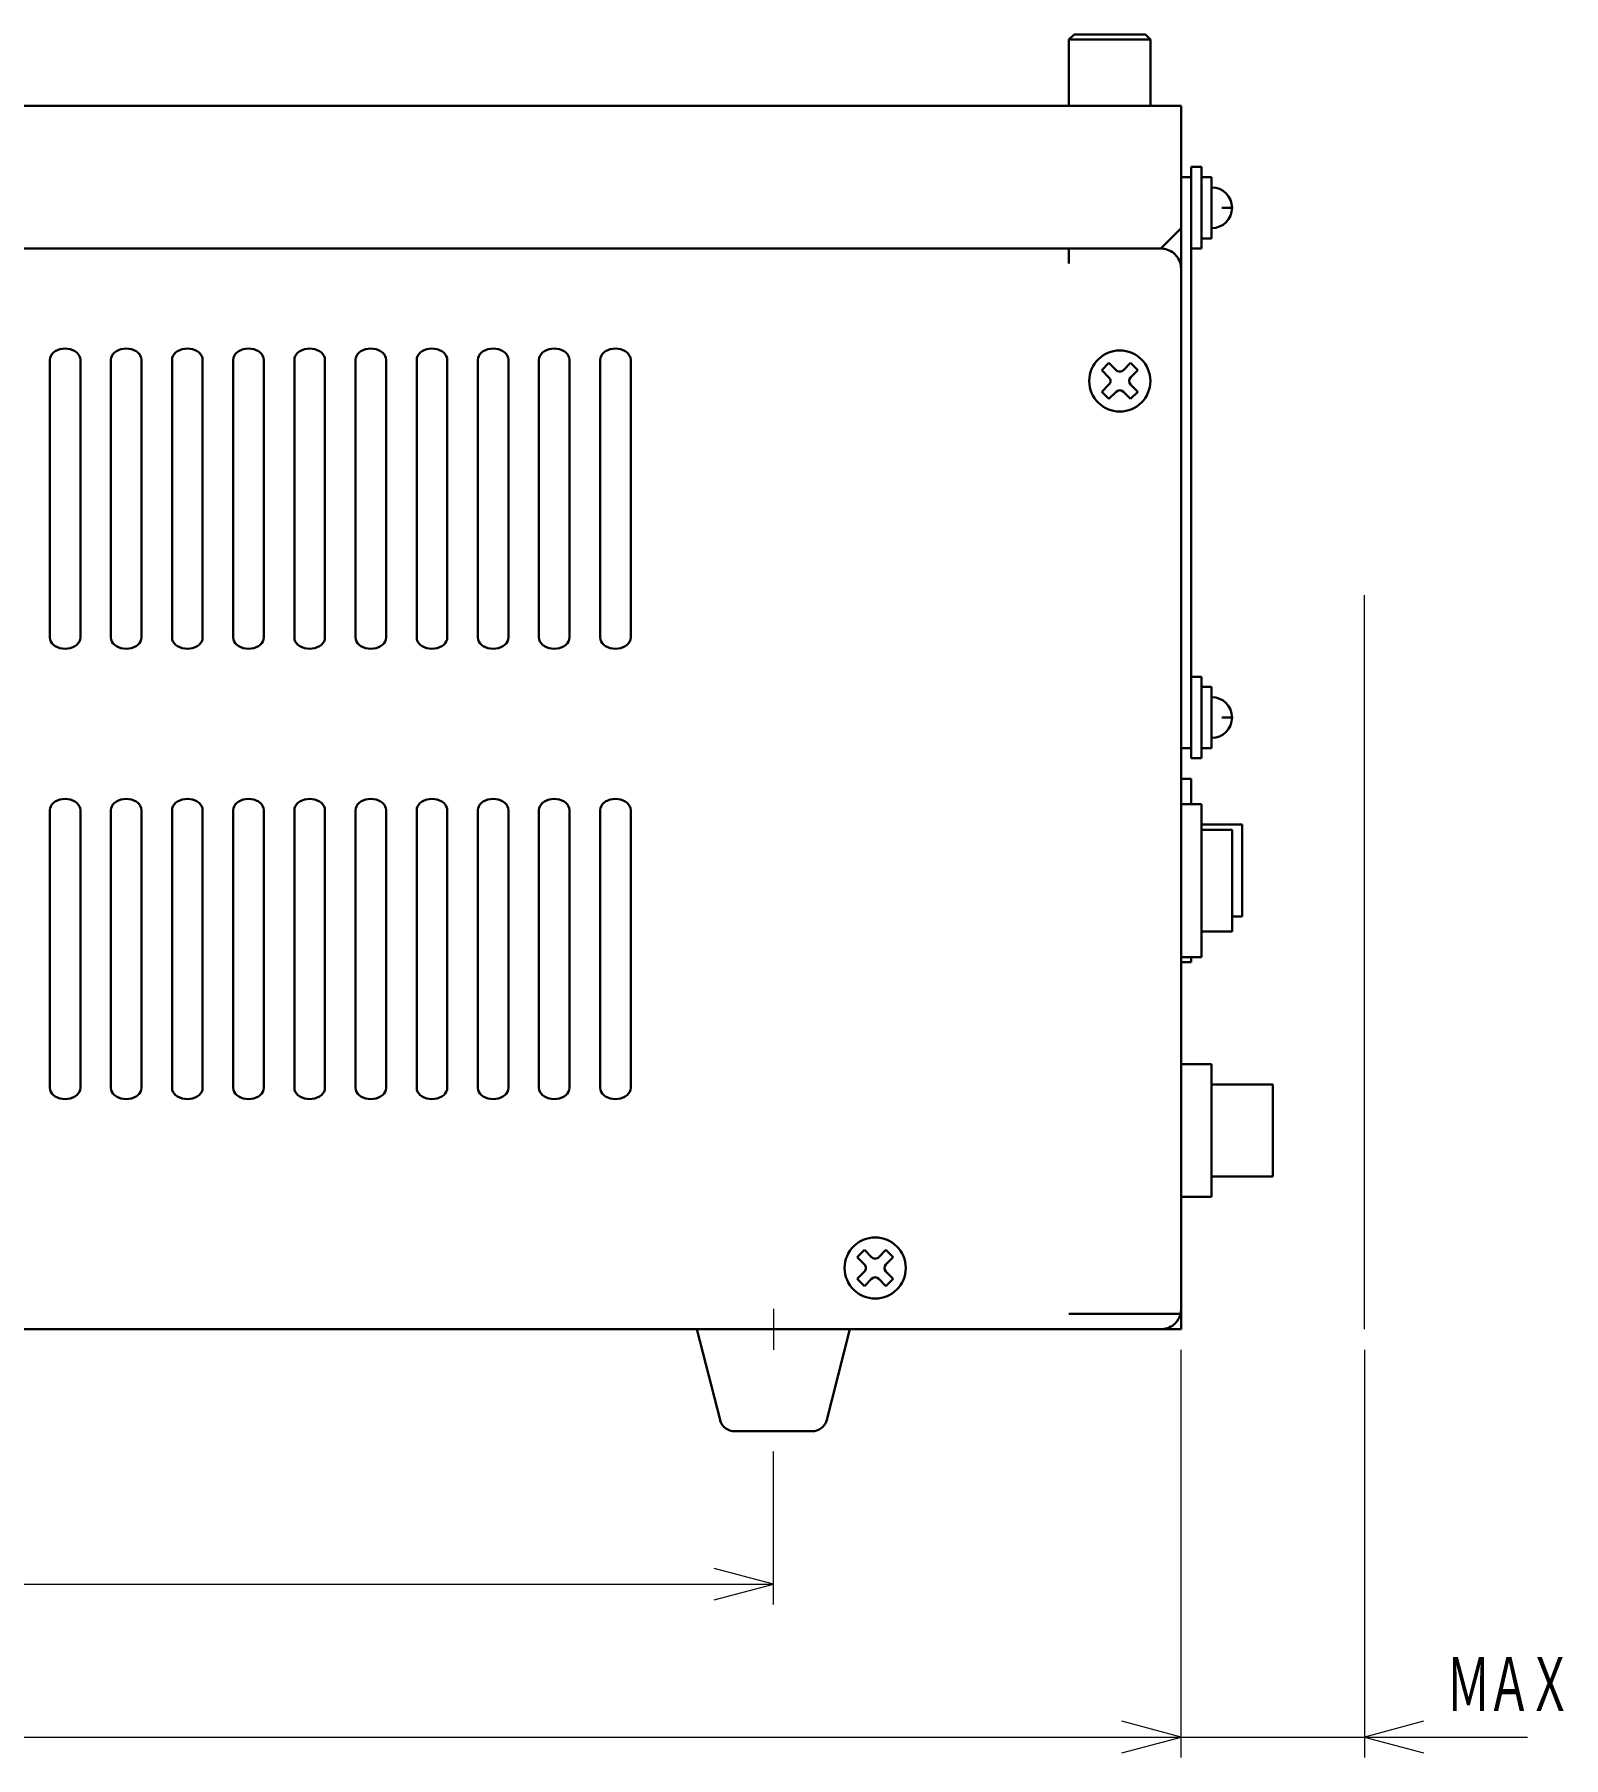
# Model space of a CAD drawing. Header units: millimetres. Extents: x 278 to 1021, y 252 to 691.
# Drawn here: x 687.3 to 837.3, y 263.3 to 432.3 of the extents above; entities that cross this region are included whole.
import ezdxf

# ---------------------------------------------------------------- set-up
doc = ezdxf.new("R2010")
doc.units = ezdxf.units.MM
doc.layers.get('0').update_dxf_attribs({"lineweight": 30})
doc.layers.add('寸法', color=7, linetype='Continuous', lineweight=15)
doc.styles.add('BIGFONT', font='txt.shx', dxfattribs={"bigfont": 'bigfont'})

# ---------------------------------------------------------------- blocks, each defined once
blk = doc.blocks.new('A$C08AF3280')
for p, q in [((501, 81.5), (501.5, 82)), ((501, 81.5), (509, 81.5)), ((501, 75), (501, 81.5)), ((501.5, 82), (508.5, 82)), ((508.5, 82), (509, 81.5)), ((509, 81.5), (509, 75)), ((262, 75), (512, 75)), ((512, 75), (512, -45)), ((512, 68), (513, 68)), ((512, 12), (512, 68)), ((513, 69), (514, 69)), ((513, 61), (513, 69)), ((513, 68), (513, 12)), ((514, 69), (514, 61)), ((514, 68), (515, 68)), ((514, 62), (514, 68)), ((515, 68), (515, 62)), ((516, 65), (517, 65)), ((510, 61), (512, 63)), ((264, 61), (510, 61)), ((264, 61), (510, 61)), ((501, 61), (501, 59.5278)), ((510.1743, 60.9925), (510, 61)), ((510.3473, 60.9702), (510.1743, 60.9925)), ((510.5176, 60.9332), (510.3473, 60.9702)), ((510.684, 60.8816), (510.5176, 60.9332)), ((510.8452, 60.8161), (510.684, 60.8816)), ((514, 61), (513, 61)), ((515, 62), (514, 62)), ((511, 60.7371), (510.8452, 60.8161)), ((511.1472, 60.645), (511, 60.7371)), ((511.2856, 60.5408), (511.1472, 60.645)), ((511.4142, 60.425), (511.2856, 60.5408)), ((511.5321, 60.2988), (511.4142, 60.425)), ((511.6383, 60.163), (511.5321, 60.2988)), ((511.7321, 60.0185), (511.6383, 60.163)), ((511.8126, 59.8666), (511.7321, 60.0185)), ((511.8794, 59.7083), (511.8126, 59.8666)), ((511.9319, 59.545), (511.8794, 59.7083)), ((511.9696, 59.3779), (511.9319, 59.545)), ((511.9924, 59.2081), (511.9696, 59.3779)), ((512, 59.037), (511.9924, 59.2081)), ((512, -43.037), (512, 59.0371)), ((401.3509, 50.7908), (401.201, 50.6331)), ((401.5358, 50.9269), (401.3509, 50.7908)), ((401.75, 51.0372), (401.5358, 50.9269)), ((401.987, 51.1186), (401.75, 51.0372)), ((402.2395, 51.1684), (401.987, 51.1186)), ((402.5, 51.1852), (402.2395, 51.1684)), ((402.7605, 51.1684), (402.5, 51.1852)), ((403.013, 51.1186), (402.7605, 51.1684)), ((403.25, 51.0372), (403.013, 51.1186)), ((403.4642, 50.9269), (403.25, 51.0372)), ((403.6491, 50.7908), (403.4642, 50.9269)), ((403.799, 50.6331), (403.6491, 50.7908)), ((407.3509, 50.7908), (407.201, 50.6331)), ((407.5358, 50.9269), (407.3509, 50.7908)), ((407.75, 51.0372), (407.5358, 50.9269)), ((407.987, 51.1186), (407.75, 51.0372)), ((408.2395, 51.1684), (407.987, 51.1186)), ((408.5, 51.1852), (408.2395, 51.1684)), ((408.7605, 51.1684), (408.5, 51.1852)), ((409.013, 51.1186), (408.7605, 51.1684)), ((409.25, 51.0372), (409.013, 51.1186)), ((409.4642, 50.9269), (409.25, 51.0372)), ((409.6491, 50.7908), (409.4642, 50.9269)), ((409.799, 50.6331), (409.6491, 50.7908)), ((413.3509, 50.7908), (413.201, 50.6331)), ((413.5358, 50.9269), (413.3509, 50.7908)), ((413.75, 51.0372), (413.5358, 50.9269)), ((413.987, 51.1186), (413.75, 51.0372)), ((414.2395, 51.1684), (413.987, 51.1186)), ((414.5, 51.1852), (414.2395, 51.1684)), ((414.7605, 51.1684), (414.5, 51.1852)), ((415.013, 51.1186), (414.7605, 51.1684)), ((415.25, 51.0372), (415.013, 51.1186)), ((415.4642, 50.9269), (415.25, 51.0372)), ((415.6491, 50.7908), (415.4642, 50.9269)), ((415.799, 50.6331), (415.6491, 50.7908)), ((419.3509, 50.7908), (419.201, 50.6331)), ((419.5358, 50.9269), (419.3509, 50.7908)), ((419.75, 51.0372), (419.5358, 50.9269)), ((419.987, 51.1186), (419.75, 51.0372)), ((420.2395, 51.1684), (419.987, 51.1186)), ((420.5, 51.1852), (420.2395, 51.1684)), ((420.7605, 51.1684), (420.5, 51.1852)), ((421.013, 51.1186), (420.7605, 51.1684)), ((421.25, 51.0372), (421.013, 51.1186)), ((421.4642, 50.9269), (421.25, 51.0372)), ((421.6491, 50.7908), (421.4642, 50.9269)), ((421.799, 50.6331), (421.6491, 50.7908)), ((425.3509, 50.7908), (425.201, 50.6331)), ((425.5358, 50.9269), (425.3509, 50.7908)), ((425.75, 51.0372), (425.5358, 50.9269)), ((425.987, 51.1186), (425.75, 51.0372)), ((426.2395, 51.1684), (425.987, 51.1186)), ((426.5, 51.1852), (426.2395, 51.1684)), ((426.7605, 51.1684), (426.5, 51.1852)), ((427.013, 51.1186), (426.7605, 51.1684)), ((427.25, 51.0372), (427.013, 51.1186)), ((427.4642, 50.9269), (427.25, 51.0372)), ((427.6491, 50.7908), (427.4642, 50.9269)), ((427.799, 50.6331), (427.6491, 50.7908)), ((431.3509, 50.7908), (431.201, 50.6331)), ((431.5358, 50.9269), (431.3509, 50.7908)), ((431.75, 51.0372), (431.5358, 50.9269)), ((431.987, 51.1186), (431.75, 51.0372)), ((432.2395, 51.1684), (431.987, 51.1186)), ((432.5, 51.1852), (432.2395, 51.1684)), ((432.7605, 51.1684), (432.5, 51.1852)), ((433.013, 51.1186), (432.7605, 51.1684)), ((433.25, 51.0372), (433.013, 51.1186)), ((433.4642, 50.9269), (433.25, 51.0372)), ((433.6491, 50.7908), (433.4642, 50.9269)), ((433.799, 50.6331), (433.6491, 50.7908)), ((437.3509, 50.7908), (437.201, 50.6331)), ((437.5358, 50.9269), (437.3509, 50.7908)), ((437.75, 51.0372), (437.5358, 50.9269)), ((437.987, 51.1186), (437.75, 51.0372)), ((438.2395, 51.1684), (437.987, 51.1186)), ((438.5, 51.1852), (438.2395, 51.1684)), ((438.7605, 51.1684), (438.5, 51.1852)), ((439.013, 51.1186), (438.7605, 51.1684)), ((439.25, 51.0372), (439.013, 51.1186)), ((439.4642, 50.9269), (439.25, 51.0372)), ((439.6491, 50.7908), (439.4642, 50.9269)), ((439.799, 50.6331), (439.6491, 50.7908)), ((443.3509, 50.7908), (443.201, 50.6331)), ((443.5358, 50.9269), (443.3509, 50.7908)), ((443.75, 51.0372), (443.5358, 50.9269)), ((443.987, 51.1186), (443.75, 51.0372)), ((444.2395, 51.1684), (443.987, 51.1186)), ((444.5, 51.1852), (444.2395, 51.1684)), ((444.7605, 51.1684), (444.5, 51.1852)), ((445.013, 51.1186), (444.7605, 51.1684)), ((445.25, 51.0372), (445.013, 51.1186)), ((445.4642, 50.9269), (445.25, 51.0372)), ((445.6491, 50.7908), (445.4642, 50.9269)), ((445.799, 50.6331), (445.6491, 50.7908)), ((449.3509, 50.7908), (449.201, 50.6331)), ((449.5358, 50.9269), (449.3509, 50.7908)), ((449.75, 51.0372), (449.5358, 50.9269)), ((449.987, 51.1186), (449.75, 51.0372)), ((450.2395, 51.1684), (449.987, 51.1186)), ((450.5, 51.1852), (450.2395, 51.1684)), ((450.7605, 51.1684), (450.5, 51.1852)), ((451.013, 51.1186), (450.7605, 51.1684)), ((451.25, 51.0372), (451.013, 51.1186)), ((451.4642, 50.9269), (451.25, 51.0372)), ((451.6491, 50.7908), (451.4642, 50.9269)), ((451.799, 50.6331), (451.6491, 50.7908)), ((455.3509, 50.7908), (455.201, 50.6331)), ((455.5358, 50.9269), (455.3509, 50.7908)), ((455.75, 51.0372), (455.5358, 50.9269)), ((455.987, 51.1186), (455.75, 51.0372)), ((456.2395, 51.1684), (455.987, 51.1186)), ((456.5, 51.1852), (456.2395, 51.1684)), ((456.7605, 51.1684), (456.5, 51.1852)), ((457.013, 51.1186), (456.7605, 51.1684)), ((457.25, 51.0372), (457.013, 51.1186)), ((457.4642, 50.9269), (457.25, 51.0372)), ((457.6491, 50.7908), (457.4642, 50.9269)), ((457.799, 50.6331), (457.6491, 50.7908)), ((401.0228, 50.2728), (401, 50.081)), ((401, 22.845), (401, 50.081)), ((401.0905, 50.4587), (401.0228, 50.2728)), ((401.201, 50.6331), (401.0905, 50.4587)), ((403.9095, 50.4587), (403.799, 50.6331)), ((403.9772, 50.2728), (403.9095, 50.4587)), ((404, 50.081), (403.9772, 50.2728)), ((404, 50.081), (404, 22.845)), ((407.0228, 50.2728), (407, 50.081)), ((407, 22.845), (407, 50.081)), ((407.0905, 50.4587), (407.0228, 50.2728)), ((407.201, 50.6331), (407.0905, 50.4587)), ((409.9095, 50.4587), (409.799, 50.6331)), ((409.9772, 50.2728), (409.9095, 50.4587)), ((410, 50.081), (409.9772, 50.2728)), ((410, 50.081), (410, 22.845)), ((413.0228, 50.2728), (413, 50.081)), ((413, 22.845), (413, 50.081)), ((413.0905, 50.4587), (413.0228, 50.2728)), ((413.201, 50.6331), (413.0905, 50.4587)), ((415.9095, 50.4587), (415.799, 50.6331)), ((415.9772, 50.2728), (415.9095, 50.4587)), ((416, 50.081), (415.9772, 50.2728)), ((416, 50.081), (416, 22.845)), ((419.0228, 50.2728), (419, 50.081)), ((419, 22.845), (419, 50.081)), ((419.0905, 50.4587), (419.0228, 50.2728)), ((419.201, 50.6331), (419.0905, 50.4587)), ((421.9095, 50.4587), (421.799, 50.6331)), ((421.9772, 50.2728), (421.9095, 50.4587)), ((422, 50.081), (421.9772, 50.2728)), ((422, 50.081), (422, 22.845)), ((425.0228, 50.2728), (425, 50.081)), ((425, 22.845), (425, 50.081)), ((425.0905, 50.4587), (425.0228, 50.2728)), ((425.201, 50.6331), (425.0905, 50.4587)), ((427.9095, 50.4587), (427.799, 50.6331)), ((427.9772, 50.2728), (427.9095, 50.4587)), ((428, 50.081), (427.9772, 50.2728)), ((428, 50.081), (428, 22.845)), ((431.0228, 50.2728), (431, 50.081)), ((431, 22.845), (431, 50.081)), ((431.0905, 50.4587), (431.0228, 50.2728)), ((431.201, 50.6331), (431.0905, 50.4587)), ((433.9095, 50.4587), (433.799, 50.6331)), ((433.9772, 50.2728), (433.9095, 50.4587)), ((434, 50.081), (433.9772, 50.2728)), ((434, 50.081), (434, 22.845)), ((437.0228, 50.2728), (437, 50.081)), ((437, 22.845), (437, 50.081)), ((437.0905, 50.4587), (437.0228, 50.2728)), ((437.201, 50.6331), (437.0905, 50.4587)), ((439.9095, 50.4587), (439.799, 50.6331)), ((439.9772, 50.2728), (439.9095, 50.4587)), ((440, 50.081), (439.9772, 50.2728)), ((440, 50.081), (440, 22.845)), ((443.0228, 50.2728), (443, 50.081)), ((443, 22.845), (443, 50.081)), ((443.0905, 50.4587), (443.0228, 50.2728)), ((443.201, 50.6331), (443.0905, 50.4587)), ((445.9095, 50.4587), (445.799, 50.6331)), ((445.9772, 50.2728), (445.9095, 50.4587)), ((446, 50.081), (445.9772, 50.2728)), ((446, 50.081), (446, 22.845)), ((449.0228, 50.2728), (449, 50.081)), ((449, 22.845), (449, 50.081)), ((449.0905, 50.4587), (449.0228, 50.2728)), ((449.201, 50.6331), (449.0905, 50.4587)), ((451.9095, 50.4587), (451.799, 50.6331)), ((451.9772, 50.2728), (451.9095, 50.4587)), ((452, 50.081), (451.9772, 50.2728)), ((452, 50.081), (452, 22.845)), ((455.0228, 50.2728), (455, 50.081)), ((455, 22.845), (455, 50.081)), ((455.0905, 50.4587), (455.0228, 50.2728)), ((455.201, 50.6331), (455.0905, 50.4587)), ((457.9095, 50.4587), (457.799, 50.6331)), ((457.9772, 50.2728), (457.9095, 50.4587)), ((458, 50.081), (457.9772, 50.2728)), ((458, 50.081), (458, 22.845)), ((504.2209, 49.0721), (504.928, 49.7792)), ((504.928, 48.365), (504.2209, 49.0721)), ((504.928, 49.7792), (505.6351, 49.0721)), ((507.0493, 49.7791), (506.3422, 49.072)), ((507.7564, 49.072), (507.0493, 49.7791)), ((507.0493, 48.3649), (507.7564, 49.072)), ((504.928, 47.6578), (504.2209, 46.9507)), ((507.7564, 46.9508), (507.0493, 47.6579)), ((504.2209, 46.9507), (504.928, 46.2436)), ((504.928, 46.2436), (505.6351, 46.9507)), ((506.3422, 46.9508), (507.0493, 46.2437)), ((507.0493, 46.2437), (507.7564, 46.9508)), ((401, 22.845), (401.0228, 22.6532)), ((401.0228, 22.6532), (401.0905, 22.4673)), ((401.0905, 22.4673), (401.201, 22.2929)), ((401.201, 22.2929), (401.3509, 22.1352)), ((401.3509, 22.1352), (401.5358, 21.9991)), ((401.5358, 21.9991), (401.75, 21.8888)), ((403.25, 21.8888), (403.4642, 21.9991)), ((403.4642, 21.9991), (403.6491, 22.1352)), ((403.6491, 22.1352), (403.799, 22.2929)), ((403.799, 22.2929), (403.9095, 22.4673)), ((403.9095, 22.4673), (403.9772, 22.6532)), ((403.9772, 22.6532), (404, 22.845)), ((407, 22.845), (407.0228, 22.6532)), ((407.0228, 22.6532), (407.0905, 22.4673)), ((407.0905, 22.4673), (407.201, 22.2929)), ((407.201, 22.2929), (407.3509, 22.1352)), ((407.3509, 22.1352), (407.5358, 21.9991)), ((407.5358, 21.9991), (407.75, 21.8888)), ((409.25, 21.8888), (409.4642, 21.9991)), ((409.4642, 21.9991), (409.6491, 22.1352)), ((409.6491, 22.1352), (409.799, 22.2929)), ((409.799, 22.2929), (409.9095, 22.4673)), ((409.9095, 22.4673), (409.9772, 22.6532)), ((409.9772, 22.6532), (410, 22.845)), ((413, 22.845), (413.0228, 22.6532)), ((413.0228, 22.6532), (413.0905, 22.4673)), ((413.0905, 22.4673), (413.201, 22.2929)), ((413.201, 22.2929), (413.3509, 22.1352)), ((413.3509, 22.1352), (413.5358, 21.9991)), ((413.5358, 21.9991), (413.75, 21.8888)), ((415.25, 21.8888), (415.4642, 21.9991)), ((415.4642, 21.9991), (415.6491, 22.1352)), ((415.6491, 22.1352), (415.799, 22.2929)), ((415.799, 22.2929), (415.9095, 22.4673)), ((415.9095, 22.4673), (415.9772, 22.6532)), ((415.9772, 22.6532), (416, 22.845)), ((419, 22.845), (419.0228, 22.6532)), ((419.0228, 22.6532), (419.0905, 22.4673)), ((419.0905, 22.4673), (419.201, 22.2929)), ((419.201, 22.2929), (419.3509, 22.1352)), ((419.3509, 22.1352), (419.5358, 21.9991)), ((419.5358, 21.9991), (419.75, 21.8888)), ((421.25, 21.8888), (421.4642, 21.9991)), ((421.4642, 21.9991), (421.6491, 22.1352)), ((421.6491, 22.1352), (421.799, 22.2929)), ((421.799, 22.2929), (421.9095, 22.4673)), ((421.9095, 22.4673), (421.9772, 22.6532)), ((421.9772, 22.6532), (422, 22.845)), ((425, 22.845), (425.0228, 22.6532)), ((425.0228, 22.6532), (425.0905, 22.4673)), ((425.0905, 22.4673), (425.201, 22.2929)), ((425.201, 22.2929), (425.3509, 22.1352)), ((425.3509, 22.1352), (425.5358, 21.9991)), ((425.5358, 21.9991), (425.75, 21.8888)), ((427.25, 21.8888), (427.4642, 21.9991)), ((427.4642, 21.9991), (427.6491, 22.1352)), ((427.6491, 22.1352), (427.799, 22.2929)), ((427.799, 22.2929), (427.9095, 22.4673)), ((427.9095, 22.4673), (427.9772, 22.6532)), ((427.9772, 22.6532), (428, 22.845)), ((431, 22.845), (431.0228, 22.6532)), ((431.0228, 22.6532), (431.0905, 22.4673)), ((431.0905, 22.4673), (431.201, 22.2929)), ((431.201, 22.2929), (431.3509, 22.1352)), ((431.3509, 22.1352), (431.5358, 21.9991)), ((431.5358, 21.9991), (431.75, 21.8888)), ((433.25, 21.8888), (433.4642, 21.9991)), ((433.4642, 21.9991), (433.6491, 22.1352)), ((433.6491, 22.1352), (433.799, 22.2929)), ((433.799, 22.2929), (433.9095, 22.4673)), ((433.9095, 22.4673), (433.9772, 22.6532)), ((433.9772, 22.6532), (434, 22.845)), ((437, 22.845), (437.0228, 22.6532)), ((437.0228, 22.6532), (437.0905, 22.4673)), ((437.0905, 22.4673), (437.201, 22.2929)), ((437.201, 22.2929), (437.3509, 22.1352)), ((437.3509, 22.1352), (437.5358, 21.9991)), ((437.5358, 21.9991), (437.75, 21.8888)), ((439.25, 21.8888), (439.4642, 21.9991)), ((439.4642, 21.9991), (439.6491, 22.1352)), ((439.6491, 22.1352), (439.799, 22.2929)), ((439.799, 22.2929), (439.9095, 22.4673)), ((439.9095, 22.4673), (439.9772, 22.6532)), ((439.9772, 22.6532), (440, 22.845)), ((443, 22.845), (443.0228, 22.6532)), ((443.0228, 22.6532), (443.0905, 22.4673)), ((443.0905, 22.4673), (443.201, 22.2929)), ((443.201, 22.2929), (443.3509, 22.1352)), ((443.3509, 22.1352), (443.5358, 21.9991)), ((443.5358, 21.9991), (443.75, 21.8888)), ((445.25, 21.8888), (445.4642, 21.9991)), ((445.4642, 21.9991), (445.6491, 22.1352)), ((445.6491, 22.1352), (445.799, 22.2929)), ((445.799, 22.2929), (445.9095, 22.4673)), ((445.9095, 22.4673), (445.9772, 22.6532)), ((445.9772, 22.6532), (446, 22.845)), ((449, 22.845), (449.0228, 22.6532)), ((449.0228, 22.6532), (449.0905, 22.4673)), ((449.0905, 22.4673), (449.201, 22.2929)), ((449.201, 22.2929), (449.3509, 22.1352)), ((449.3509, 22.1352), (449.5358, 21.9991)), ((449.5358, 21.9991), (449.75, 21.8888)), ((451.25, 21.8888), (451.4642, 21.9991)), ((451.4642, 21.9991), (451.6491, 22.1352)), ((451.6491, 22.1352), (451.799, 22.2929)), ((451.799, 22.2929), (451.9095, 22.4673)), ((451.9095, 22.4673), (451.9772, 22.6532)), ((451.9772, 22.6532), (452, 22.845)), ((455, 22.845), (455.0228, 22.6532)), ((455.0228, 22.6532), (455.0905, 22.4673)), ((455.0905, 22.4673), (455.201, 22.2929)), ((455.201, 22.2929), (455.3509, 22.1352)), ((455.3509, 22.1352), (455.5358, 21.9991)), ((455.5358, 21.9991), (455.75, 21.8888)), ((457.25, 21.8888), (457.4642, 21.9991)), ((457.4642, 21.9991), (457.6491, 22.1352)), ((457.6491, 22.1352), (457.799, 22.2929)), ((457.799, 22.2929), (457.9095, 22.4673)), ((457.9095, 22.4673), (457.9772, 22.6532)), ((457.9772, 22.6532), (458, 22.845)), ((401.75, 21.8888), (401.987, 21.8074)), ((401.987, 21.8074), (402.2395, 21.7576)), ((402.2395, 21.7576), (402.5, 21.7408)), ((402.5, 21.7408), (402.7605, 21.7576)), ((402.7605, 21.7576), (403.013, 21.8074)), ((403.013, 21.8074), (403.25, 21.8888)), ((407.75, 21.8888), (407.987, 21.8074)), ((407.987, 21.8074), (408.2395, 21.7576)), ((408.2395, 21.7576), (408.5, 21.7408)), ((408.5, 21.7408), (408.7605, 21.7576)), ((408.7605, 21.7576), (409.013, 21.8074)), ((409.013, 21.8074), (409.25, 21.8888)), ((413.75, 21.8888), (413.987, 21.8074)), ((413.987, 21.8074), (414.2395, 21.7576)), ((414.2395, 21.7576), (414.5, 21.7408)), ((414.5, 21.7408), (414.7605, 21.7576)), ((414.7605, 21.7576), (415.013, 21.8074)), ((415.013, 21.8074), (415.25, 21.8888)), ((419.75, 21.8888), (419.987, 21.8074)), ((419.987, 21.8074), (420.2395, 21.7576)), ((420.2395, 21.7576), (420.5, 21.7408)), ((420.5, 21.7408), (420.7605, 21.7576)), ((420.7605, 21.7576), (421.013, 21.8074)), ((421.013, 21.8074), (421.25, 21.8888)), ((425.75, 21.8888), (425.987, 21.8074)), ((425.987, 21.8074), (426.2395, 21.7576)), ((426.2395, 21.7576), (426.5, 21.7408)), ((426.5, 21.7408), (426.7605, 21.7576)), ((426.7605, 21.7576), (427.013, 21.8074)), ((427.013, 21.8074), (427.25, 21.8888)), ((431.75, 21.8888), (431.987, 21.8074)), ((431.987, 21.8074), (432.2395, 21.7576)), ((432.2395, 21.7576), (432.5, 21.7408)), ((432.5, 21.7408), (432.7605, 21.7576)), ((432.7605, 21.7576), (433.013, 21.8074)), ((433.013, 21.8074), (433.25, 21.8888)), ((437.75, 21.8888), (437.987, 21.8074)), ((437.987, 21.8074), (438.2395, 21.7576)), ((438.2395, 21.7576), (438.5, 21.7408)), ((438.5, 21.7408), (438.7605, 21.7576)), ((438.7605, 21.7576), (439.013, 21.8074)), ((439.013, 21.8074), (439.25, 21.8888)), ((443.75, 21.8888), (443.987, 21.8074)), ((443.987, 21.8074), (444.2395, 21.7576)), ((444.2395, 21.7576), (444.5, 21.7408)), ((444.5, 21.7408), (444.7605, 21.7576)), ((444.7605, 21.7576), (445.013, 21.8074)), ((445.013, 21.8074), (445.25, 21.8888)), ((449.75, 21.8888), (449.987, 21.8074)), ((449.987, 21.8074), (450.2395, 21.7576)), ((450.2395, 21.7576), (450.5, 21.7408)), ((450.5, 21.7408), (450.7605, 21.7576)), ((450.7605, 21.7576), (451.013, 21.8074)), ((451.013, 21.8074), (451.25, 21.8888)), ((455.75, 21.8888), (455.987, 21.8074)), ((455.987, 21.8074), (456.2395, 21.7576)), ((456.2395, 21.7576), (456.5, 21.7408)), ((456.5, 21.7408), (456.7605, 21.7576)), ((456.7605, 21.7576), (457.013, 21.8074)), ((457.013, 21.8074), (457.25, 21.8888)), ((513, 19), (514, 19)), ((513, 11), (513, 19)), ((514, 19), (514, 11)), ((514, 18), (515, 18)), ((514, 12), (514, 18)), ((515, 18), (515, 12)), ((516, 15), (517, 15)), ((513, 12), (512, 12)), ((515, 12), (514, 12)), ((514, 11), (513, 11)), ((512, 9), (513, 9)), ((513, 9), (513, 6.5)), ((401.5358, 6.7602), (401.3509, 6.6241)), ((401.75, 6.8705), (401.5358, 6.7602)), ((401.987, 6.9519), (401.75, 6.8705)), ((402.2395, 7.0017), (401.987, 6.9519)), ((402.5, 7.0185), (402.2395, 7.0017)), ((402.7605, 7.0017), (402.5, 7.0185)), ((403.013, 6.9519), (402.7605, 7.0017)), ((403.25, 6.8705), (403.013, 6.9519)), ((403.4642, 6.7602), (403.25, 6.8705)), ((403.6491, 6.6241), (403.4642, 6.7602)), ((407.5358, 6.7602), (407.3509, 6.6241)), ((407.75, 6.8705), (407.5358, 6.7602)), ((407.987, 6.9519), (407.75, 6.8705)), ((408.2395, 7.0017), (407.987, 6.9519)), ((408.5, 7.0185), (408.2395, 7.0017)), ((408.7605, 7.0017), (408.5, 7.0185)), ((409.013, 6.9519), (408.7605, 7.0017)), ((409.25, 6.8705), (409.013, 6.9519)), ((409.4642, 6.7602), (409.25, 6.8705)), ((409.6491, 6.6241), (409.4642, 6.7602)), ((413.5358, 6.7602), (413.3509, 6.6241)), ((413.75, 6.8705), (413.5358, 6.7602)), ((413.987, 6.9519), (413.75, 6.8705)), ((414.2395, 7.0017), (413.987, 6.9519)), ((414.5, 7.0185), (414.2395, 7.0017)), ((414.7605, 7.0017), (414.5, 7.0185)), ((415.013, 6.9519), (414.7605, 7.0017)), ((415.25, 6.8705), (415.013, 6.9519)), ((415.4642, 6.7602), (415.25, 6.8705)), ((415.6491, 6.6241), (415.4642, 6.7602)), ((419.5358, 6.7602), (419.3509, 6.6241)), ((419.75, 6.8705), (419.5358, 6.7602)), ((419.987, 6.9519), (419.75, 6.8705)), ((420.2395, 7.0017), (419.987, 6.9519)), ((420.5, 7.0185), (420.2395, 7.0017)), ((420.7605, 7.0017), (420.5, 7.0185)), ((421.013, 6.9519), (420.7605, 7.0017)), ((421.25, 6.8705), (421.013, 6.9519)), ((421.4642, 6.7602), (421.25, 6.8705)), ((421.6491, 6.6241), (421.4642, 6.7602)), ((425.5358, 6.7602), (425.3509, 6.6241)), ((425.75, 6.8705), (425.5358, 6.7602)), ((425.987, 6.9519), (425.75, 6.8705)), ((426.2395, 7.0017), (425.987, 6.9519)), ((426.5, 7.0185), (426.2395, 7.0017)), ((426.7605, 7.0017), (426.5, 7.0185)), ((427.013, 6.9519), (426.7605, 7.0017)), ((427.25, 6.8705), (427.013, 6.9519)), ((427.4642, 6.7602), (427.25, 6.8705)), ((427.6491, 6.6241), (427.4642, 6.7602)), ((431.5358, 6.7602), (431.3509, 6.6241)), ((431.75, 6.8705), (431.5358, 6.7602)), ((431.987, 6.9519), (431.75, 6.8705)), ((432.2395, 7.0017), (431.987, 6.9519)), ((432.5, 7.0185), (432.2395, 7.0017)), ((432.7605, 7.0017), (432.5, 7.0185)), ((433.013, 6.9519), (432.7605, 7.0017)), ((433.25, 6.8705), (433.013, 6.9519)), ((433.4642, 6.7602), (433.25, 6.8705)), ((433.6491, 6.6241), (433.4642, 6.7602)), ((437.5358, 6.7602), (437.3509, 6.6241)), ((437.75, 6.8705), (437.5358, 6.7602)), ((437.987, 6.9519), (437.75, 6.8705)), ((438.2395, 7.0017), (437.987, 6.9519)), ((438.5, 7.0185), (438.2395, 7.0017)), ((438.7605, 7.0017), (438.5, 7.0185)), ((439.013, 6.9519), (438.7605, 7.0017)), ((439.25, 6.8705), (439.013, 6.9519)), ((439.4642, 6.7602), (439.25, 6.8705)), ((439.6491, 6.6241), (439.4642, 6.7602)), ((443.5358, 6.7602), (443.3509, 6.6241)), ((443.75, 6.8705), (443.5358, 6.7602)), ((443.987, 6.9519), (443.75, 6.8705)), ((444.2395, 7.0017), (443.987, 6.9519)), ((444.5, 7.0185), (444.2395, 7.0017)), ((444.7605, 7.0017), (444.5, 7.0185)), ((445.013, 6.9519), (444.7605, 7.0017)), ((445.25, 6.8705), (445.013, 6.9519)), ((445.4642, 6.7602), (445.25, 6.8705)), ((445.6491, 6.6241), (445.4642, 6.7602)), ((449.5358, 6.7602), (449.3509, 6.6241)), ((449.75, 6.8705), (449.5358, 6.7602)), ((449.987, 6.9519), (449.75, 6.8705)), ((450.2395, 7.0017), (449.987, 6.9519)), ((450.5, 7.0185), (450.2395, 7.0017)), ((450.7605, 7.0017), (450.5, 7.0185)), ((451.013, 6.9519), (450.7605, 7.0017)), ((451.25, 6.8705), (451.013, 6.9519)), ((451.4642, 6.7602), (451.25, 6.8705)), ((451.6491, 6.6241), (451.4642, 6.7602)), ((455.5358, 6.7602), (455.3509, 6.6241)), ((455.75, 6.8705), (455.5358, 6.7602)), ((455.987, 6.9519), (455.75, 6.8705)), ((456.2395, 7.0017), (455.987, 6.9519)), ((456.5, 7.0185), (456.2395, 7.0017)), ((456.7605, 7.0017), (456.5, 7.0185)), ((457.013, 6.9519), (456.7605, 7.0017)), ((457.25, 6.8705), (457.013, 6.9519)), ((457.4642, 6.7602), (457.25, 6.8705)), ((457.6491, 6.6241), (457.4642, 6.7602)), ((401.0228, 6.1061), (401, 5.9143)), ((401, -21.3217), (401, 5.9143)), ((401.0905, 6.292), (401.0228, 6.1061)), ((401.201, 6.4664), (401.0905, 6.292)), ((401.3509, 6.6241), (401.201, 6.4664)), ((403.799, 6.4664), (403.6491, 6.6241)), ((403.9095, 6.292), (403.799, 6.4664)), ((403.9772, 6.1061), (403.9095, 6.292)), ((404, 5.9143), (403.9772, 6.1061)), ((404, 5.9143), (404, -21.3217)), ((407.0228, 6.1061), (407, 5.9143)), ((407, -21.3217), (407, 5.9143)), ((407.0905, 6.292), (407.0228, 6.1061)), ((407.201, 6.4664), (407.0905, 6.292)), ((407.3509, 6.6241), (407.201, 6.4664)), ((409.799, 6.4664), (409.6491, 6.6241)), ((409.9095, 6.292), (409.799, 6.4664)), ((409.9772, 6.1061), (409.9095, 6.292)), ((410, 5.9143), (409.9772, 6.1061)), ((410, 5.9143), (410, -21.3217)), ((413.0228, 6.1061), (413, 5.9143)), ((413, -21.3217), (413, 5.9143)), ((413.0905, 6.292), (413.0228, 6.1061)), ((413.201, 6.4664), (413.0905, 6.292)), ((413.3509, 6.6241), (413.201, 6.4664)), ((415.799, 6.4664), (415.6491, 6.6241)), ((415.9095, 6.292), (415.799, 6.4664)), ((415.9772, 6.1061), (415.9095, 6.292)), ((416, 5.9143), (415.9772, 6.1061)), ((416, 5.9143), (416, -21.3217)), ((419.0228, 6.1061), (419, 5.9143)), ((419, -21.3217), (419, 5.9143)), ((419.0905, 6.292), (419.0228, 6.1061)), ((419.201, 6.4664), (419.0905, 6.292)), ((419.3509, 6.6241), (419.201, 6.4664)), ((421.799, 6.4664), (421.6491, 6.6241)), ((421.9095, 6.292), (421.799, 6.4664)), ((421.9772, 6.1061), (421.9095, 6.292)), ((422, 5.9143), (421.9772, 6.1061)), ((422, 5.9143), (422, -21.3217)), ((425.0228, 6.1061), (425, 5.9143)), ((425, -21.3217), (425, 5.9143)), ((425.0905, 6.292), (425.0228, 6.1061)), ((425.201, 6.4664), (425.0905, 6.292)), ((425.3509, 6.6241), (425.201, 6.4664)), ((427.799, 6.4664), (427.6491, 6.6241)), ((427.9095, 6.292), (427.799, 6.4664)), ((427.9772, 6.1061), (427.9095, 6.292)), ((428, 5.9143), (427.9772, 6.1061)), ((428, 5.9143), (428, -21.3217)), ((431.0228, 6.1061), (431, 5.9143)), ((431, -21.3217), (431, 5.9143)), ((431.0905, 6.292), (431.0228, 6.1061)), ((431.201, 6.4664), (431.0905, 6.292)), ((431.3509, 6.6241), (431.201, 6.4664)), ((433.799, 6.4664), (433.6491, 6.6241)), ((433.9095, 6.292), (433.799, 6.4664)), ((433.9772, 6.1061), (433.9095, 6.292)), ((434, 5.9143), (433.9772, 6.1061)), ((434, 5.9143), (434, -21.3217)), ((437.0228, 6.1061), (437, 5.9143)), ((437, -21.3217), (437, 5.9143)), ((437.0905, 6.292), (437.0228, 6.1061)), ((437.201, 6.4664), (437.0905, 6.292)), ((437.3509, 6.6241), (437.201, 6.4664)), ((439.799, 6.4664), (439.6491, 6.6241)), ((439.9095, 6.292), (439.799, 6.4664)), ((439.9772, 6.1061), (439.9095, 6.292)), ((440, 5.9143), (439.9772, 6.1061)), ((440, 5.9143), (440, -21.3217)), ((443.0228, 6.1061), (443, 5.9143)), ((443, -21.3217), (443, 5.9143)), ((443.0905, 6.292), (443.0228, 6.1061)), ((443.201, 6.4664), (443.0905, 6.292)), ((443.3509, 6.6241), (443.201, 6.4664)), ((445.799, 6.4664), (445.6491, 6.6241)), ((445.9095, 6.292), (445.799, 6.4664)), ((445.9772, 6.1061), (445.9095, 6.292)), ((446, 5.9143), (445.9772, 6.1061)), ((446, 5.9143), (446, -21.3217)), ((449.0228, 6.1061), (449, 5.9143)), ((449, -21.3217), (449, 5.9143)), ((449.0905, 6.292), (449.0228, 6.1061)), ((449.201, 6.4664), (449.0905, 6.292)), ((449.3509, 6.6241), (449.201, 6.4664)), ((451.799, 6.4664), (451.6491, 6.6241)), ((451.9095, 6.292), (451.799, 6.4664)), ((451.9772, 6.1061), (451.9095, 6.292)), ((452, 5.9143), (451.9772, 6.1061)), ((452, 5.9143), (452, -21.3217)), ((455.0228, 6.1061), (455, 5.9143)), ((455, -21.3217), (455, 5.9143)), ((455.0905, 6.292), (455.0228, 6.1061)), ((455.201, 6.4664), (455.0905, 6.292)), ((455.3509, 6.6241), (455.201, 6.4664)), ((457.799, 6.4664), (457.6491, 6.6241)), ((457.9095, 6.292), (457.799, 6.4664)), ((457.9772, 6.1061), (457.9095, 6.292)), ((458, 5.9143), (457.9772, 6.1061)), ((458, 5.9143), (458, -21.3217)), ((512, 6.5), (514, 6.5)), ((512, -8.5), (512, 6.5)), ((514, 6.5), (514, -8.5)), ((514, 4.5), (518, 4.5)), ((514, 4), (517, 4)), ((514, -6), (514, 4)), ((517, 4), (517, -6)), ((518, 4.5), (518, -4.5)), ((518, -4.5), (517, -4.5)), ((517, -6), (514, -6)), ((514, -8.5), (512, -8.5)), ((512, -9), (513, -9)), ((513, -9), (513, -8.5)), ((512, -19), (515, -19)), ((512, -32), (512, -19)), ((515, -19), (515, -32)), ((401, -21.3217), (401.0228, -21.5135)), ((401.0228, -21.5135), (401.0905, -21.6994)), ((401.0905, -21.6994), (401.201, -21.8738)), ((401.201, -21.8738), (401.3509, -22.0315)), ((403.6491, -22.0315), (403.799, -21.8738)), ((403.799, -21.8738), (403.9095, -21.6994)), ((403.9095, -21.6994), (403.9772, -21.5135)), ((403.9772, -21.5135), (404, -21.3217)), ((407, -21.3217), (407.0228, -21.5135)), ((407.0228, -21.5135), (407.0905, -21.6994)), ((407.0905, -21.6994), (407.201, -21.8738)), ((407.201, -21.8738), (407.3509, -22.0315)), ((409.6491, -22.0315), (409.799, -21.8738)), ((409.799, -21.8738), (409.9095, -21.6994)), ((409.9095, -21.6994), (409.9772, -21.5135)), ((409.9772, -21.5135), (410, -21.3217)), ((413, -21.3217), (413.0228, -21.5135)), ((413.0228, -21.5135), (413.0905, -21.6994)), ((413.0905, -21.6994), (413.201, -21.8738)), ((413.201, -21.8738), (413.3509, -22.0315)), ((415.6491, -22.0315), (415.799, -21.8738)), ((415.799, -21.8738), (415.9095, -21.6994)), ((415.9095, -21.6994), (415.9772, -21.5135)), ((415.9772, -21.5135), (416, -21.3217)), ((419, -21.3217), (419.0228, -21.5135)), ((419.0228, -21.5135), (419.0905, -21.6994)), ((419.0905, -21.6994), (419.201, -21.8738)), ((419.201, -21.8738), (419.3509, -22.0315)), ((421.6491, -22.0315), (421.799, -21.8738)), ((421.799, -21.8738), (421.9095, -21.6994)), ((421.9095, -21.6994), (421.9772, -21.5135)), ((421.9772, -21.5135), (422, -21.3217)), ((425, -21.3217), (425.0228, -21.5135)), ((425.0228, -21.5135), (425.0905, -21.6994)), ((425.0905, -21.6994), (425.201, -21.8738)), ((425.201, -21.8738), (425.3509, -22.0315)), ((427.6491, -22.0315), (427.799, -21.8738)), ((427.799, -21.8738), (427.9095, -21.6994)), ((427.9095, -21.6994), (427.9772, -21.5135)), ((427.9772, -21.5135), (428, -21.3217)), ((431, -21.3217), (431.0228, -21.5135)), ((431.0228, -21.5135), (431.0905, -21.6994)), ((431.0905, -21.6994), (431.201, -21.8738)), ((431.201, -21.8738), (431.3509, -22.0315)), ((433.6491, -22.0315), (433.799, -21.8738)), ((433.799, -21.8738), (433.9095, -21.6994)), ((433.9095, -21.6994), (433.9772, -21.5135)), ((433.9772, -21.5135), (434, -21.3217)), ((437, -21.3217), (437.0228, -21.5135)), ((437.0228, -21.5135), (437.0905, -21.6994)), ((437.0905, -21.6994), (437.201, -21.8738)), ((437.201, -21.8738), (437.3509, -22.0315)), ((439.6491, -22.0315), (439.799, -21.8738)), ((439.799, -21.8738), (439.9095, -21.6994)), ((439.9095, -21.6994), (439.9772, -21.5135)), ((439.9772, -21.5135), (440, -21.3217)), ((443, -21.3217), (443.0228, -21.5135)), ((443.0228, -21.5135), (443.0905, -21.6994)), ((443.0905, -21.6994), (443.201, -21.8738)), ((443.201, -21.8738), (443.3509, -22.0315)), ((445.6491, -22.0315), (445.799, -21.8738)), ((445.799, -21.8738), (445.9095, -21.6994)), ((445.9095, -21.6994), (445.9772, -21.5135)), ((445.9772, -21.5135), (446, -21.3217)), ((449, -21.3217), (449.0228, -21.5135)), ((449.0228, -21.5135), (449.0905, -21.6994)), ((449.0905, -21.6994), (449.201, -21.8738)), ((449.201, -21.8738), (449.3509, -22.0315)), ((451.6491, -22.0315), (451.799, -21.8738)), ((451.799, -21.8738), (451.9095, -21.6994)), ((451.9095, -21.6994), (451.9772, -21.5135)), ((451.9772, -21.5135), (452, -21.3217)), ((455, -21.3217), (455.0228, -21.5135)), ((455.0228, -21.5135), (455.0905, -21.6994)), ((455.0905, -21.6994), (455.201, -21.8738)), ((455.201, -21.8738), (455.3509, -22.0315)), ((457.6491, -22.0315), (457.799, -21.8738)), ((457.799, -21.8738), (457.9095, -21.6994)), ((457.9095, -21.6994), (457.9772, -21.5135)), ((457.9772, -21.5135), (458, -21.3217)), ((515, -21), (521, -21)), ((515, -30), (515, -21)), ((521, -21), (521, -30)), ((401.3509, -22.0315), (401.5358, -22.1676)), ((401.5358, -22.1676), (401.75, -22.2779)), ((401.75, -22.2779), (401.987, -22.3593)), ((401.987, -22.3593), (402.2395, -22.4091)), ((402.2395, -22.4091), (402.5, -22.4259)), ((402.5, -22.4259), (402.7605, -22.4091)), ((402.7605, -22.4091), (403.013, -22.3593)), ((403.013, -22.3593), (403.25, -22.2779)), ((403.25, -22.2779), (403.4642, -22.1676)), ((403.4642, -22.1676), (403.6491, -22.0315)), ((407.3509, -22.0315), (407.5358, -22.1676)), ((407.5358, -22.1676), (407.75, -22.2779)), ((407.75, -22.2779), (407.987, -22.3593)), ((407.987, -22.3593), (408.2395, -22.4091)), ((408.2395, -22.4091), (408.5, -22.4259)), ((408.5, -22.4259), (408.7605, -22.4091)), ((408.7605, -22.4091), (409.013, -22.3593)), ((409.013, -22.3593), (409.25, -22.2779)), ((409.25, -22.2779), (409.4642, -22.1676)), ((409.4642, -22.1676), (409.6491, -22.0315)), ((413.3509, -22.0315), (413.5358, -22.1676)), ((413.5358, -22.1676), (413.75, -22.2779)), ((413.75, -22.2779), (413.987, -22.3593)), ((413.987, -22.3593), (414.2395, -22.4091)), ((414.2395, -22.4091), (414.5, -22.4259)), ((414.5, -22.4259), (414.7605, -22.4091)), ((414.7605, -22.4091), (415.013, -22.3593)), ((415.013, -22.3593), (415.25, -22.2779)), ((415.25, -22.2779), (415.4642, -22.1676)), ((415.4642, -22.1676), (415.6491, -22.0315)), ((419.3509, -22.0315), (419.5358, -22.1676)), ((419.5358, -22.1676), (419.75, -22.2779)), ((419.75, -22.2779), (419.987, -22.3593)), ((419.987, -22.3593), (420.2395, -22.4091)), ((420.2395, -22.4091), (420.5, -22.4259)), ((420.5, -22.4259), (420.7605, -22.4091)), ((420.7605, -22.4091), (421.013, -22.3593)), ((421.013, -22.3593), (421.25, -22.2779)), ((421.25, -22.2779), (421.4642, -22.1676)), ((421.4642, -22.1676), (421.6491, -22.0315)), ((425.3509, -22.0315), (425.5358, -22.1676)), ((425.5358, -22.1676), (425.75, -22.2779)), ((425.75, -22.2779), (425.987, -22.3593)), ((425.987, -22.3593), (426.2395, -22.4091)), ((426.2395, -22.4091), (426.5, -22.4259)), ((426.5, -22.4259), (426.7605, -22.4091)), ((426.7605, -22.4091), (427.013, -22.3593)), ((427.013, -22.3593), (427.25, -22.2779)), ((427.25, -22.2779), (427.4642, -22.1676)), ((427.4642, -22.1676), (427.6491, -22.0315)), ((431.3509, -22.0315), (431.5358, -22.1676)), ((431.5358, -22.1676), (431.75, -22.2779)), ((431.75, -22.2779), (431.987, -22.3593)), ((431.987, -22.3593), (432.2395, -22.4091)), ((432.2395, -22.4091), (432.5, -22.4259)), ((432.5, -22.4259), (432.7605, -22.4091)), ((432.7605, -22.4091), (433.013, -22.3593)), ((433.013, -22.3593), (433.25, -22.2779)), ((433.25, -22.2779), (433.4642, -22.1676)), ((433.4642, -22.1676), (433.6491, -22.0315)), ((437.3509, -22.0315), (437.5358, -22.1676)), ((437.5358, -22.1676), (437.75, -22.2779)), ((437.75, -22.2779), (437.987, -22.3593)), ((437.987, -22.3593), (438.2395, -22.4091)), ((438.2395, -22.4091), (438.5, -22.4259)), ((438.5, -22.4259), (438.7605, -22.4091)), ((438.7605, -22.4091), (439.013, -22.3593)), ((439.013, -22.3593), (439.25, -22.2779)), ((439.25, -22.2779), (439.4642, -22.1676)), ((439.4642, -22.1676), (439.6491, -22.0315)), ((443.3509, -22.0315), (443.5358, -22.1676)), ((443.5358, -22.1676), (443.75, -22.2779)), ((443.75, -22.2779), (443.987, -22.3593)), ((443.987, -22.3593), (444.2395, -22.4091)), ((444.2395, -22.4091), (444.5, -22.4259)), ((444.5, -22.4259), (444.7605, -22.4091)), ((444.7605, -22.4091), (445.013, -22.3593)), ((445.013, -22.3593), (445.25, -22.2779)), ((445.25, -22.2779), (445.4642, -22.1676)), ((445.4642, -22.1676), (445.6491, -22.0315)), ((449.3509, -22.0315), (449.5358, -22.1676)), ((449.5358, -22.1676), (449.75, -22.2779)), ((449.75, -22.2779), (449.987, -22.3593)), ((449.987, -22.3593), (450.2395, -22.4091)), ((450.2395, -22.4091), (450.5, -22.4259)), ((450.5, -22.4259), (450.7605, -22.4091)), ((450.7605, -22.4091), (451.013, -22.3593)), ((451.013, -22.3593), (451.25, -22.2779)), ((451.25, -22.2779), (451.4642, -22.1676)), ((451.4642, -22.1676), (451.6491, -22.0315)), ((455.3509, -22.0315), (455.5358, -22.1676)), ((455.5358, -22.1676), (455.75, -22.2779)), ((455.75, -22.2779), (455.987, -22.3593)), ((455.987, -22.3593), (456.2395, -22.4091)), ((456.2395, -22.4091), (456.5, -22.4259)), ((456.5, -22.4259), (456.7605, -22.4091)), ((456.7605, -22.4091), (457.013, -22.3593)), ((457.013, -22.3593), (457.25, -22.2779)), ((457.25, -22.2779), (457.4642, -22.1676)), ((457.4642, -22.1676), (457.6491, -22.0315)), ((521, -30), (515, -30)), ((515, -32), (512, -32)), ((480.2209, -37.9279), (480.928, -37.2208)), ((480.928, -38.635), (480.2209, -37.9279)), ((480.928, -37.2208), (481.6351, -37.9279)), ((483.0493, -37.2209), (482.3422, -37.928)), ((483.7564, -37.928), (483.0493, -37.2209)), ((483.0493, -38.6351), (483.7564, -37.928)), ((480.928, -39.3422), (480.2209, -40.0493)), ((480.2209, -40.0493), (480.928, -40.7564)), ((480.928, -40.7564), (481.6351, -40.0493)), ((482.3422, -40.0492), (483.0493, -40.7563)), ((483.7564, -40.0492), (483.0493, -39.3421)), ((483.0493, -40.7563), (483.7564, -40.0492)), ((501, -43.5), (512, -43.5)), ((511.7321, -44.0185), (511.8126, -43.8666)), ((511.8126, -43.8666), (511.8794, -43.7083)), ((511.8794, -43.7083), (511.9319, -43.545)), ((511.9319, -43.545), (511.9696, -43.3779)), ((511.9696, -43.3779), (511.9924, -43.2081)), ((511.9924, -43.2081), (512, -43.037)), ((512, -45), (262, -45)), ((264, -45), (510, -45)), ((464.5, -45), (479.5, -45)), ((464.5, -45), (466.8, -54)), ((479.5, -45), (477.2, -54)), ((510, -45), (510.1743, -44.9925)), ((510.1743, -44.9925), (510.3473, -44.9702)), ((510.3473, -44.9702), (510.5176, -44.9332)), ((510.5176, -44.9332), (510.684, -44.8816)), ((510.684, -44.8816), (510.8452, -44.8161)), ((510.8452, -44.8161), (511, -44.7371)), ((511, -44.7371), (511.1472, -44.645)), ((511.1472, -44.645), (511.2856, -44.5408)), ((511.2856, -44.5408), (511.4142, -44.425)), ((511.4142, -44.425), (511.5321, -44.2988)), ((511.5321, -44.2988), (511.6383, -44.163)), ((511.6383, -44.163), (511.7321, -44.0185)), ((468.2, -55), (475.8, -55))]:
    blk.add_line(p, q)
for centre in [(505.9886, 48.0114), (481.9886, -38.9886)]:
    blk.add_circle(centre, 3)
for centre, radius, start, end in [((515, 65), 2, 0, 90), ((515, 65), 2, 270, 0), ((505.9886, 49.4256), 0.5, 225, 315), ((504.5744, 48.0114), 0.5, 0, 45), ((504.5744, 48.0114), 0.5, 315, 0), ((507.4028, 48.0114), 0.5, 135, 225), ((505.9886, 46.5972), 0.5, 45, 135), ((515, 15), 2, 0, 90), ((515, 15), 2, 270, 0), ((480.5744, -38.9886), 0.5, 0, 45), ((481.9886, -37.5744), 0.5, 225, 315), ((483.4028, -38.9886), 0.5, 135, 225), ((480.5744, -38.9886), 0.5, 315, 0), ((481.9886, -40.4028), 0.5, 45, 135), ((468.2, -53.5), 1.5, 199, 270), ((475.8, -53.5), 1.5, 270, 342)]:
    blk.add_arc(centre, radius, start, end)
blk = doc.blocks.new('A$C7CA706F2')
for p, q in [((530, -43), (530, 29)), ((472, -41), (472, -45)), ((512, -85), (512, -45)), ((530, -45), (530, -85)), ((472, -70), (472, -55)), ((472, -68), (466.2, -66.45)), ((302, -68), (472, -68)), ((466.2, -69.55), (472, -68)), ((512, -83), (506.2, -81.45)), ((535.8, -81.45), (530, -83)), ((262, -83), (512, -83)), ((506.2, -84.55), (512, -83)), ((512, -83), (530, -83)), ((530, -83), (546, -83)), ((530, -83), (535.8, -84.55))]:
    blk.add_line(p, q)
at = {"style": 'BIGFONT', "width": 0.666}
for s, p in [('Ｍ', (538, -81)), ('Ａ', (542, -81)), ('Ｘ', (546, -81))]:
    blk.add_text(s, height=6, dxfattribs=at).set_placement(p)

msp = doc.modelspace()

# ---------------------------------------------------------------- block references
msp.add_blockref('A$C08AF3280', (287.76, 350.34))
at = {"layer": '寸法'}
msp.add_blockref('A$C7CA706F2', (287.76, 348.34), dxfattribs=at)

doc.saveas('drawing.dxf')
